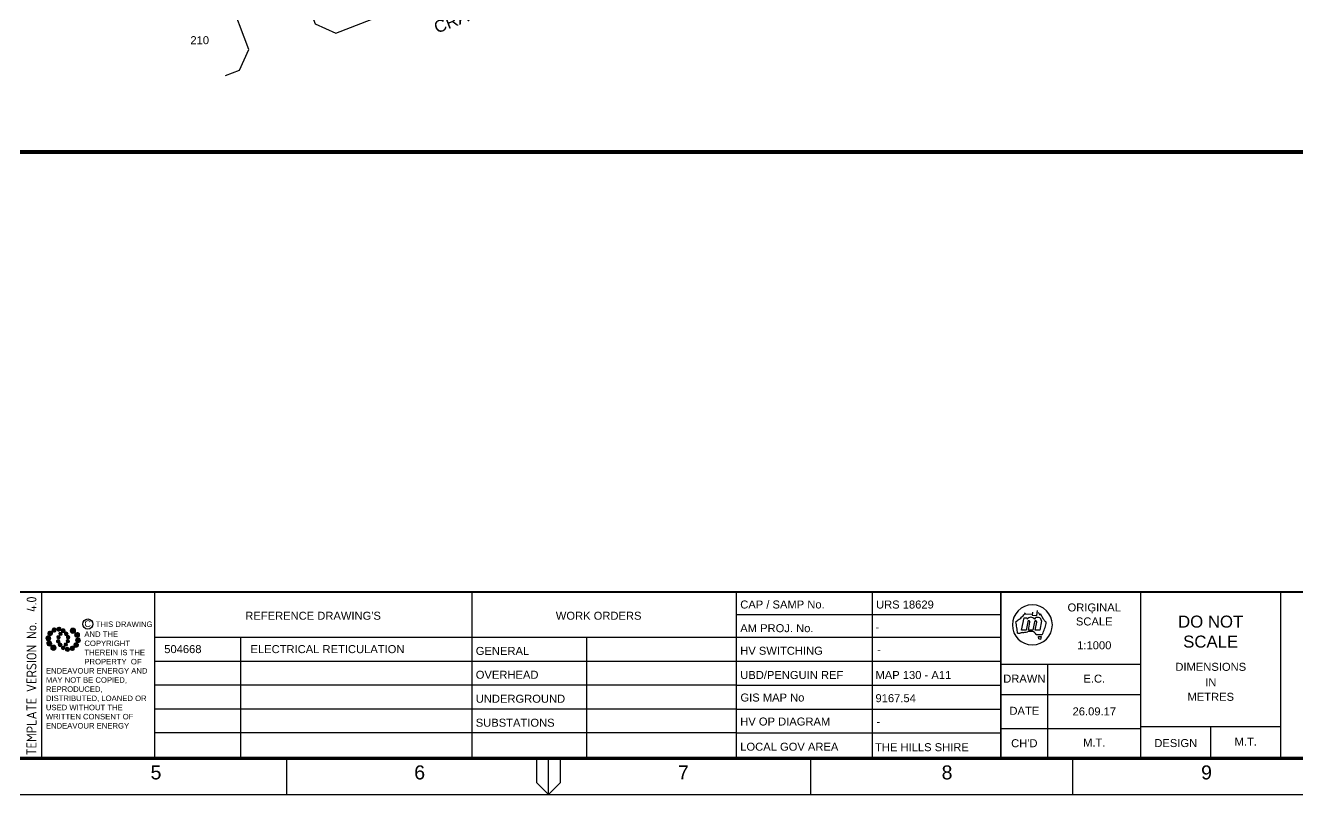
# Paper-space layout 'Duct (2)' of a CAD drawing. Header units: metres. Extents: x 5 to 810, y -4 to 572.
# Drawn here: x 276.8 to 594.8, y -4.3 to 188.1 of the extents above; entities that cross this region are included whole.
import ezdxf
from ezdxf.enums import TextEntityAlignment as Align

# ---------------------------------------------------------------- set-up
doc = ezdxf.new("R2010")
doc.units = ezdxf.units.M
doc.header["$LTSCALE"] = 0.7
doc.layers.get('0').update_dxf_attribs({"color": 6})
for name, color, linetype in [('_User Miscellaneous1', 3, 'Continuous'), ('Cadastre Developer_SP_NEW', 4, 'Continuous'), ('Cadastre Roads_SP_EXT', 4, 'Continuous'), ('Notes', 7, 'Continuous'), ('SupportsUG_SP_EXT', 7, 'Continuous')]:
    doc.layers.add(name, color=color, linetype=linetype)
doc.styles.add('ARIAL', font='arial.ttf', dxfattribs={"height": 2})
doc.styles.add('iecISOCP', font='isocp.shx')
doc.styles.get("Standard").update_dxf_attribs({"font": 'arial.ttf'})

# ---------------------------------------------------------------- blocks, each defined once
blk = doc.blocks.new('EE_LOGO_SMALL')
at = {"layer": 'Notes'}
h = blk.add_hatch(color=256, dxfattribs=at)
edge = h.paths.add_edge_path()
edge.add_spline(control_points=[(-8.41, 1.95), (-9.16, 1.99), (-9.8, 1.42), (-9.84, 0.67), (-9.89, -0.07), (-9.31, -0.71), (-8.56, -0.75), (-7.82, -0.8), (-7.18, -0.23), (-7.14, 0.52), (-7.09, 1.27), (-7.66, 1.91), (-8.41, 1.95)], knot_values=[0, 0, 0, 0, 1, 1, 1, 2, 2, 2, 3, 3, 3, 4, 4, 4, 4], degree=3, periodic=0)
h = blk.add_hatch(color=256, dxfattribs=at)
edge = h.paths.add_edge_path()
edge.add_spline(control_points=[(-6.81, 4.47), (-7.42, 4.82), (-8.21, 4.62), (-8.57, 4), (-8.92, 3.39), (-8.72, 2.6), (-8.1, 2.25), (-7.49, 1.89), (-6.7, 2.09), (-6.34, 2.71), (-5.98, 3.32), (-6.19, 4.11), (-6.81, 4.47)], knot_values=[0, 0, 0, 0, 1, 1, 1, 2, 2, 2, 3, 3, 3, 4, 4, 4, 4], degree=3, periodic=0)
h = blk.add_hatch(color=256, dxfattribs=at)
edge = h.paths.add_edge_path()
edge.add_spline(control_points=[(-4.19, 5.89), (-4.56, 6.46), (-5.32, 6.62), (-5.88, 6.26), (-6.45, 5.89), (-6.61, 5.13), (-6.25, 4.56), (-5.88, 4), (-5.13, 3.83), (-4.56, 4.2), (-3.99, 4.56), (-3.82, 5.32), (-4.19, 5.89)], knot_values=[0, 0, 0, 0, 1, 1, 1, 2, 2, 2, 3, 3, 3, 4, 4, 4, 4], degree=3, periodic=0)
h = blk.add_hatch(color=256, dxfattribs=at)
edge = h.paths.add_edge_path()
edge.add_spline(control_points=[(-2.5, 2.07), (-3.02, 2.18), (-3.52, 1.86), (-3.63, 1.35), (-3.74, 0.84), (-3.41, 0.33), (-2.91, 0.22), (-2.39, 0.11), (-1.89, 0.43), (-1.78, 0.95), (-1.67, 1.46), (-1.99, 1.96), (-2.5, 2.07)], knot_values=[0, 0, 0, 0, 1, 1, 1, 2, 2, 2, 3, 3, 3, 4, 4, 4, 4], degree=3, periodic=0)
h = blk.add_hatch(color=256, dxfattribs=at)
edge = h.paths.add_edge_path()
edge.add_spline(control_points=[(-1.35, 5.88), (-1.41, 6.52), (-1.98, 6.98), (-2.62, 6.92), (-3.26, 6.85), (-3.72, 6.28), (-3.66, 5.65), (-3.6, 5.01), (-3.03, 4.54), (-2.39, 4.61), (-1.75, 4.67), (-1.28, 5.24), (-1.35, 5.88)], knot_values=[0, 0, 0, 0, 1, 1, 1, 2, 2, 2, 3, 3, 3, 4, 4, 4, 4], degree=3, periodic=0)
h = blk.add_hatch(color=256, dxfattribs=at)
edge = h.paths.add_edge_path()
edge.add_spline(control_points=[(1.01, 4.87), (1.01, 4.27), (0.53, 3.79), (-0.07, 3.79), (-0.67, 3.79), (-1.16, 4.27), (-1.16, 4.87), (-1.16, 5.47), (-0.67, 5.96), (-0.07, 5.96), (0.53, 5.96), (1.01, 5.47), (1.01, 4.87)], knot_values=[0, 0, 0, 0, 1, 1, 1, 2, 2, 2, 3, 3, 3, 4, 4, 4, 4], degree=3, periodic=0)
edge = h.paths.add_edge_path()
edge.add_spline(control_points=[(-1.36, 3.98), (-1.87, 4.09), (-2.38, 3.77), (-2.49, 3.26), (-2.6, 2.75), (-2.27, 2.24), (-1.76, 2.13), (-1.25, 2.02), (-0.75, 2.35), (-0.64, 2.86), (-0.53, 3.37), (-0.85, 3.87), (-1.36, 3.98)], knot_values=[0, 0, 0, 0, 1, 1, 1, 2, 2, 2, 3, 3, 3, 4, 4, 4, 4], degree=3, periodic=0)
h = blk.add_hatch(color=256, dxfattribs=at)
edge = h.paths.add_edge_path()
edge.add_spline(control_points=[(2.33, 2.37), (2.77, 2.76), (2.8, 3.42), (2.42, 3.85), (2.03, 4.29), (1.37, 4.32), (0.94, 3.94), (0.51, 3.55), (0.47, 2.89), (0.85, 2.46), (1.24, 2.03), (1.9, 1.99), (2.33, 2.37)], knot_values=[0, 0, 0, 0, 1, 1, 1, 2, 2, 2, 3, 3, 3, 4, 4, 4, 4], degree=3, periodic=0)
edge = h.paths.add_edge_path()
edge.add_spline(control_points=[(1.01, 4.87), (1.01, 4.27), (0.53, 3.79), (-0.07, 3.79), (-0.67, 3.79), (-1.16, 4.27), (-1.16, 4.87), (-1.16, 5.47), (-0.67, 5.96), (-0.07, 5.96), (0.53, 5.96), (1.01, 5.47), (1.01, 4.87)], knot_values=[0, 0, 0, 0, 1, 1, 1, 2, 2, 2, 3, 3, 3, 4, 4, 4, 4], degree=3, periodic=0)
h = blk.add_hatch(color=256, dxfattribs=at)
edge = h.paths.add_edge_path()
edge.add_spline(control_points=[(1.01, 4.87), (1.01, 4.27), (0.53, 3.79), (-0.07, 3.79), (-0.67, 3.79), (-1.16, 4.27), (-1.16, 4.87), (-1.16, 5.47), (-0.67, 5.96), (-0.07, 5.96), (0.53, 5.96), (1.01, 5.47), (1.01, 4.87)], knot_values=[0, 0, 0, 0, 1, 1, 1, 2, 2, 2, 3, 3, 3, 4, 4, 4, 4], degree=3, periodic=0)
edge = h.paths.add_edge_path(flags=16)
edge.add_spline(control_points=[(1.01, 4.87), (1.01, 4.27), (0.53, 3.79), (-0.07, 3.79), (-0.67, 3.79), (-1.16, 4.27), (-1.16, 4.87), (-1.16, 5.47), (-0.67, 5.96), (-0.07, 5.96), (0.53, 5.96), (1.01, 5.47), (1.01, 4.87)], knot_values=[0, 0, 0, 0, 1, 1, 1, 2, 2, 2, 3, 3, 3, 4, 4, 4, 4], degree=3, periodic=0)
h = blk.add_hatch(color=256, dxfattribs=at)
edge = h.paths.add_edge_path()
edge.add_spline(control_points=[(2.98, 0.19), (3.52, 0.33), (3.83, 0.88), (3.69, 1.41), (3.55, 1.94), (3.01, 2.26), (2.48, 2.12), (1.95, 1.98), (1.63, 1.43), (1.77, 0.9), (1.91, 0.37), (2.45, 0.05), (2.98, 0.19)], knot_values=[0, 0, 0, 0, 1, 1, 1, 2, 2, 2, 3, 3, 3, 4, 4, 4, 4], degree=3, periodic=0)
h = blk.add_hatch(color=256, dxfattribs=at)
edge = h.paths.add_edge_path()
edge.add_spline(control_points=[(6.99, 4.87), (6.99, 4.04), (6.32, 3.36), (5.48, 3.36), (4.65, 3.36), (3.97, 4.04), (3.97, 4.87), (3.97, 5.71), (4.65, 6.38), (5.48, 6.38), (6.32, 6.38), (6.99, 5.71), (6.99, 4.87)], knot_values=[0, 0, 0, 0, 1, 1, 1, 2, 2, 2, 3, 3, 3, 4, 4, 4, 4], degree=3, periodic=0)
h = blk.add_hatch(color=256, dxfattribs=at)
edge = h.paths.add_edge_path()
edge.add_spline(control_points=[(8.37, 1.14), (9.1, 1.46), (9.42, 2.3), (9.11, 3.02), (8.79, 3.74), (7.95, 4.07), (7.23, 3.75), (6.51, 3.43), (6.18, 2.59), (6.49, 1.87), (6.81, 1.15), (7.65, 0.82), (8.37, 1.14)], knot_values=[0, 0, 0, 0, 1, 1, 1, 2, 2, 2, 3, 3, 3, 4, 4, 4, 4], degree=3, periodic=0)
h = blk.add_hatch(color=256, dxfattribs=at)
edge = h.paths.add_edge_path()
edge.add_spline(control_points=[(8.27, -1.91), (9.01, -1.95), (9.65, -1.38), (9.69, -0.63), (9.74, 0.12), (9.17, 0.75), (8.42, 0.8), (7.67, 0.84), (7.03, 0.27), (6.99, -0.48), (6.95, -1.22), (7.52, -1.87), (8.27, -1.91)], knot_values=[0, 0, 0, 0, 1, 1, 1, 2, 2, 2, 3, 3, 3, 4, 4, 4, 4], degree=3, periodic=0)
h = blk.add_hatch(color=256, dxfattribs=at)
edge = h.paths.add_edge_path()
edge.add_spline(control_points=[(-8.52, -1.1), (-9.24, -1.42), (-9.57, -2.26), (-9.25, -2.98), (-8.94, -3.7), (-8.09, -4.03), (-7.37, -3.71), (-6.65, -3.39), (-6.33, -2.55), (-6.64, -1.83), (-6.96, -1.11), (-7.8, -0.78), (-8.52, -1.1)], knot_values=[0, 0, 0, 0, 1, 1, 1, 2, 2, 2, 3, 3, 3, 4, 4, 4, 4], degree=3, periodic=0)
h = blk.add_hatch(color=256, dxfattribs=at)
edge = h.paths.add_edge_path()
edge.add_spline(control_points=[(-7.14, -4.83), (-7.14, -4), (-6.46, -3.32), (-5.63, -3.32), (-4.8, -3.32), (-4.12, -4), (-4.12, -4.83), (-4.12, -5.67), (-4.8, -6.34), (-5.63, -6.34), (-6.46, -6.34), (-7.14, -5.67), (-7.14, -4.83)], knot_values=[0, 0, 0, 0, 1, 1, 1, 2, 2, 2, 3, 3, 3, 4, 4, 4, 4], degree=3, periodic=0)
h = blk.add_hatch(color=256, dxfattribs=at)
edge = h.paths.add_edge_path()
edge.add_spline(control_points=[(-3.13, -0.15), (-3.66, -0.29), (-3.98, -0.84), (-3.84, -1.37), (-3.7, -1.9), (-3.15, -2.22), (-2.62, -2.08), (-2.09, -1.94), (-1.78, -1.39), (-1.91, -0.86), (-2.06, -0.33), (-2.6, -0.01), (-3.13, -0.15)], knot_values=[0, 0, 0, 0, 1, 1, 1, 2, 2, 2, 3, 3, 3, 4, 4, 4, 4], degree=3, periodic=0)
h = blk.add_hatch(color=256, dxfattribs=at)
edge = h.paths.add_edge_path()
edge.add_spline(control_points=[(-2.48, -2.33), (-2.91, -2.72), (-2.95, -3.38), (-2.56, -3.81), (-2.18, -4.24), (-1.52, -4.28), (-1.08, -3.9), (-0.65, -3.51), (-0.62, -2.85), (-1, -2.42), (-1.39, -1.98), (-2.05, -1.95), (-2.48, -2.33)], knot_values=[0, 0, 0, 0, 1, 1, 1, 2, 2, 2, 3, 3, 3, 4, 4, 4, 4], degree=3, periodic=0)
h = blk.add_hatch(color=256, dxfattribs=at)
edge = h.paths.add_edge_path()
edge.add_spline(control_points=[(-1.16, -4.83), (-1.16, -4.23), (-0.67, -3.74), (-0.07, -3.74), (0.53, -3.74), (1.01, -4.23), (1.01, -4.83), (1.01, -5.43), (0.53, -5.92), (-0.07, -5.92), (-0.67, -5.92), (-1.16, -5.43), (-1.16, -4.83)], knot_values=[0, 0, 0, 0, 1, 1, 1, 2, 2, 2, 3, 3, 3, 4, 4, 4, 4], degree=3, periodic=0)
h = blk.add_hatch(color=256, dxfattribs=at)
edge = h.paths.add_edge_path()
edge.add_spline(control_points=[(1.22, -3.94), (1.73, -4.05), (2.23, -3.73), (2.34, -3.22), (2.45, -2.71), (2.13, -2.2), (1.62, -2.09), (1.11, -1.98), (0.6, -2.3), (0.49, -2.81), (0.38, -3.32), (0.71, -3.83), (1.22, -3.94)], knot_values=[0, 0, 0, 0, 1, 1, 1, 2, 2, 2, 3, 3, 3, 4, 4, 4, 4], degree=3, periodic=0)
h = blk.add_hatch(color=256, dxfattribs=at)
edge = h.paths.add_edge_path()
edge.add_spline(control_points=[(1.2, -5.84), (1.27, -6.47), (1.84, -6.94), (2.47, -6.87), (3.11, -6.81), (3.58, -6.24), (3.51, -5.6), (3.45, -4.96), (2.88, -4.5), (2.24, -4.56), (1.6, -4.63), (1.13, -5.2), (1.2, -5.84)], knot_values=[0, 0, 0, 0, 1, 1, 1, 2, 2, 2, 3, 3, 3, 4, 4, 4, 4], degree=3, periodic=0)
h = blk.add_hatch(color=256, dxfattribs=at)
edge = h.paths.add_edge_path()
edge.add_spline(control_points=[(2.36, -2.03), (2.87, -2.14), (3.37, -1.81), (3.48, -1.3), (3.59, -0.79), (3.27, -0.29), (2.76, -0.18), (2.25, -0.07), (1.74, -0.39), (1.63, -0.9), (1.52, -1.41), (1.85, -1.92), (2.36, -2.03)], knot_values=[0, 0, 0, 0, 1, 1, 1, 2, 2, 2, 3, 3, 3, 4, 4, 4, 4], degree=3, periodic=0)
h = blk.add_hatch(color=256, dxfattribs=at)
edge = h.paths.add_edge_path()
edge.add_spline(control_points=[(4.05, -5.84), (4.41, -6.41), (5.17, -6.58), (5.73, -6.21), (6.3, -5.85), (6.46, -5.09), (6.1, -4.52), (5.73, -3.95), (4.98, -3.79), (4.41, -4.16), (3.84, -4.52), (3.68, -5.28), (4.05, -5.84)], knot_values=[0, 0, 0, 0, 1, 1, 1, 2, 2, 2, 3, 3, 3, 4, 4, 4, 4], degree=3, periodic=0)
h = blk.add_hatch(color=256, dxfattribs=at)
edge = h.paths.add_edge_path()
edge.add_spline(control_points=[(6.66, -4.43), (7.27, -4.78), (8.06, -4.58), (8.42, -3.96), (8.78, -3.35), (8.57, -2.56), (7.96, -2.2), (7.34, -1.84), (6.55, -2.05), (6.2, -2.66), (5.84, -3.28), (6.04, -4.07), (6.66, -4.43)], knot_values=[0, 0, 0, 0, 1, 1, 1, 2, 2, 2, 3, 3, 3, 4, 4, 4, 4], degree=3, periodic=0)
at = {"layer": 'Notes', "lineweight": 0}
for points in [[(1.85, 2.13), (1.85, 2.13)], [(-1.99, -2.08), (-1.99, -2.08)]]:
    blk.add_lwpolyline(points, dxfattribs=at)
for points in [[(-8.41, 1.95), (-9.16, 1.99), (-9.8, 1.42), (-9.84, 0.67), (-9.89, -0.07), (-9.31, -0.71), (-8.56, -0.75), (-7.82, -0.8), (-7.18, -0.23), (-7.14, 0.52), (-7.09, 1.27), (-7.66, 1.91), (-8.41, 1.95)], [(-6.81, 4.47), (-7.42, 4.82), (-8.21, 4.62), (-8.57, 4), (-8.92, 3.39), (-8.72, 2.6), (-8.1, 2.25), (-7.49, 1.89), (-6.7, 2.09), (-6.34, 2.71), (-5.98, 3.32), (-6.19, 4.11), (-6.81, 4.47)], [(-4.19, 5.89), (-4.56, 6.46), (-5.32, 6.62), (-5.88, 6.26), (-6.45, 5.89), (-6.61, 5.13), (-6.25, 4.56), (-5.88, 4), (-5.13, 3.83), (-4.56, 4.2), (-3.99, 4.56), (-3.82, 5.32), (-4.19, 5.89)], [(-2.5, 2.07), (-3.02, 2.18), (-3.52, 1.86), (-3.63, 1.35), (-3.74, 0.84), (-3.41, 0.33), (-2.91, 0.22), (-2.39, 0.11), (-1.89, 0.43), (-1.78, 0.95), (-1.67, 1.46), (-1.99, 1.96), (-2.5, 2.07)], [(-1.35, 5.88), (-1.41, 6.52), (-1.98, 6.98), (-2.62, 6.92), (-3.26, 6.85), (-3.72, 6.28), (-3.66, 5.65), (-3.6, 5.01), (-3.03, 4.54), (-2.39, 4.61), (-1.75, 4.67), (-1.28, 5.24), (-1.35, 5.88)], [(-1.36, 3.98), (-1.87, 4.09), (-2.38, 3.77), (-2.49, 3.26), (-2.6, 2.75), (-2.27, 2.24), (-1.76, 2.13), (-1.25, 2.02), (-0.75, 2.35), (-0.64, 2.86), (-0.53, 3.37), (-0.85, 3.87), (-1.36, 3.98)], [(1.01, 4.87), (1.01, 4.27), (0.53, 3.79), (-0.07, 3.79), (-0.67, 3.79), (-1.16, 4.27), (-1.16, 4.87), (-1.16, 5.47), (-0.67, 5.96), (-0.07, 5.96), (0.53, 5.96), (1.01, 5.47), (1.01, 4.87)], [(1.01, 4.87), (1.01, 4.27), (0.53, 3.79), (-0.07, 3.79), (-0.67, 3.79), (-1.16, 4.27), (-1.16, 4.87), (-1.16, 5.47), (-0.67, 5.96), (-0.07, 5.96), (0.53, 5.96), (1.01, 5.47), (1.01, 4.87)], [(2.33, 2.37), (2.77, 2.76), (2.8, 3.42), (2.42, 3.85), (2.03, 4.29), (1.37, 4.32), (0.94, 3.94), (0.51, 3.55), (0.47, 2.89), (0.85, 2.46), (1.24, 2.03), (1.9, 1.99), (2.33, 2.37)], [(2.98, 0.19), (3.52, 0.33), (3.83, 0.88), (3.69, 1.41), (3.55, 1.94), (3.01, 2.26), (2.48, 2.12), (1.95, 1.98), (1.63, 1.43), (1.77, 0.9), (1.91, 0.37), (2.45, 0.05), (2.98, 0.19)], [(6.99, 4.87), (6.99, 4.04), (6.32, 3.36), (5.48, 3.36), (4.65, 3.36), (3.97, 4.04), (3.97, 4.87), (3.97, 5.71), (4.65, 6.38), (5.48, 6.38), (6.32, 6.38), (6.99, 5.71), (6.99, 4.87)], [(8.37, 1.14), (9.1, 1.46), (9.42, 2.3), (9.11, 3.02), (8.79, 3.74), (7.95, 4.07), (7.23, 3.75), (6.51, 3.43), (6.18, 2.59), (6.49, 1.87), (6.81, 1.15), (7.65, 0.82), (8.37, 1.14)], [(8.27, -1.91), (9.01, -1.95), (9.65, -1.38), (9.69, -0.63), (9.74, 0.12), (9.17, 0.75), (8.42, 0.8), (7.67, 0.84), (7.03, 0.27), (6.99, -0.48), (6.95, -1.22), (7.52, -1.87), (8.27, -1.91)], [(-8.52, -1.1), (-9.24, -1.42), (-9.57, -2.26), (-9.25, -2.98), (-8.94, -3.7), (-8.09, -4.03), (-7.37, -3.71), (-6.65, -3.39), (-6.33, -2.55), (-6.64, -1.83), (-6.96, -1.11), (-7.8, -0.78), (-8.52, -1.1)], [(-7.14, -4.83), (-7.14, -4), (-6.46, -3.32), (-5.63, -3.32), (-4.8, -3.32), (-4.12, -4), (-4.12, -4.83), (-4.12, -5.67), (-4.8, -6.34), (-5.63, -6.34), (-6.46, -6.34), (-7.14, -5.67), (-7.14, -4.83)], [(-3.13, -0.15), (-3.66, -0.29), (-3.98, -0.84), (-3.84, -1.37), (-3.7, -1.9), (-3.15, -2.22), (-2.62, -2.08), (-2.09, -1.94), (-1.78, -1.39), (-1.91, -0.86), (-2.06, -0.33), (-2.6, -0.01), (-3.13, -0.15)], [(-2.48, -2.33), (-2.91, -2.72), (-2.95, -3.38), (-2.56, -3.81), (-2.18, -4.24), (-1.52, -4.28), (-1.08, -3.9), (-0.65, -3.51), (-0.62, -2.85), (-1, -2.42), (-1.39, -1.98), (-2.05, -1.95), (-2.48, -2.33)], [(-1.16, -4.83), (-1.16, -4.23), (-0.67, -3.74), (-0.07, -3.74), (0.53, -3.74), (1.01, -4.23), (1.01, -4.83), (1.01, -5.43), (0.53, -5.92), (-0.07, -5.92), (-0.67, -5.92), (-1.16, -5.43), (-1.16, -4.83)], [(1.22, -3.94), (1.73, -4.05), (2.23, -3.73), (2.34, -3.22), (2.45, -2.71), (2.13, -2.2), (1.62, -2.09), (1.11, -1.98), (0.6, -2.3), (0.49, -2.81), (0.38, -3.32), (0.71, -3.83), (1.22, -3.94)], [(1.2, -5.84), (1.27, -6.47), (1.84, -6.94), (2.47, -6.87), (3.11, -6.81), (3.58, -6.24), (3.51, -5.6), (3.45, -4.96), (2.88, -4.5), (2.24, -4.56), (1.6, -4.63), (1.13, -5.2), (1.2, -5.84)], [(2.36, -2.03), (2.87, -2.14), (3.37, -1.81), (3.48, -1.3), (3.59, -0.79), (3.27, -0.29), (2.76, -0.18), (2.25, -0.07), (1.74, -0.39), (1.63, -0.9), (1.52, -1.41), (1.85, -1.92), (2.36, -2.03)], [(4.05, -5.84), (4.41, -6.41), (5.17, -6.58), (5.73, -6.21), (6.3, -5.85), (6.46, -5.09), (6.1, -4.52), (5.73, -3.95), (4.98, -3.79), (4.41, -4.16), (3.84, -4.52), (3.68, -5.28), (4.05, -5.84)], [(6.66, -4.43), (7.27, -4.78), (8.06, -4.58), (8.42, -3.96), (8.78, -3.35), (8.57, -2.56), (7.96, -2.2), (7.34, -1.84), (6.55, -2.05), (6.2, -2.66), (5.84, -3.28), (6.04, -4.07), (6.66, -4.43)]]:
    blk.add_open_spline(points, degree=3, knots=[0, 0, 0, 0, 1, 1, 1, 2, 2, 2, 3, 3, 3, 4, 4, 4, 4], dxfattribs=at)
blk = doc.blocks.new('EE_COPYRIGHT_A1')
at = {"layer": 'Notes'}
blk.add_circle((9.53, -0.82), 1.15, dxfattribs=at)
at = {"xscale": 0.4, "yscale": 0.4, "zscale": 0.4}
blk.add_blockref('EE_LOGO_SMALL', (3.96, -4.29), dxfattribs=at)
at = {"layer": 'Notes', "insert": (0, 0), "char_height": 1.25, "width": 24.1208, "attachment_point": 1, "style": 'ARIAL'}
blk.add_mtext('\\pt8.75;               ^I{\\H1.2x;C } THIS DRAWING\\P\\pi-8.75,l8.75,t8.75,20;       ^IAND THE ^I\\P\\pi0,t8.75;COPYRIGHT\\P\\pi-8.75,t1.25,8.75;^I^ITHEREIN IS THE PROPERTY  OF \\P\\pi0,l0,t1.25;ENDEAVOUR ENERGY AND MAY NOT BE COPIED, REPRODUCED, DISTRIBUTED, LOANED OR USED WITHOUT THE WRITTEN CONSENT OF ENDEAVOUR ENERGY', dxfattribs=at)
blk = doc.blocks.new('A1_FRAME_TITLE')
at = {"layer": 'Notes', "color": 7, "linetype": 'Continuous'}
for p, q in [((289.9, 48.83), (289.9, 7.18)), ((318.14, 48.83), (318.14, 7.18)), ((397.48, 48.83), (397.48, 7.18)), ((463.6, 48.83), (463.6, 7.18)), ((529.73, 48.83), (529.73, 7.18)), ((529.73, 43.18), (529.73, 7.18)), ((529.73, 30.75), (564.73, 30.75))]:
    blk.add_line(p, q, dxfattribs=at)
at = {"layer": 'Notes', "color": 7}
for p, q in [((497.62, 48.83), (497.62, 7.18)), ((529.73, 7.18), (529.73, 48.83)), ((564.73, 7.18), (564.73, 48.83)), ((599.73, 7.18), (599.73, 48.83)), ((463.6, 43.18), (529.73, 43.18)), ((552.46, 43.69), (552.66, 43.65)), ((318.17, 37.54), (463.6, 37.54)), ((339.7, 37.54), (339.7, 7.18)), ((426.14, 37.54), (426.14, 7.18)), ((463.6, 37.54), (529.73, 37.54)), ((318.14, 31.49), (463.6, 31.49)), ((463.6, 31.54), (529.73, 31.54)), ((541.51, 7.18), (541.51, 30.75)), ((463.6, 25.54), (318.14, 25.54)), ((463.6, 25.54), (529.73, 25.54)), ((529.73, 23.18), (564.73, 23.18)), ((463.6, 19.54), (318.14, 19.54)), ((463.6, 19.54), (529.73, 19.54)), ((463.6, 13.54), (318.14, 13.54)), ((463.6, 13.54), (529.73, 13.54)), ((529.73, 14.68), (564.73, 14.68)), ((564.73, 15.18), (599.73, 15.18)), ((582.23, 7.18), (582.23, 15.18))]:
    blk.add_line(p, q, dxfattribs=at)
at = {"layer": 'Notes', "color": 4}
for p, q in [((534.92, 39.3), (535.54, 42.38)), ((535.54, 42.38), (536.28, 42.38)), ((535.92, 43.26), (537.69, 43.37)), ((536.47, 41.38), (536.06, 39.3)), ((536.28, 42.38), (536.33, 41.98)), ((537.69, 43.73), (537.58, 43.03)), ((537.58, 43.03), (538.71, 42.92)), ((538.19, 41.38), (537.77, 39.3)), ((538.71, 42.92), (538.91, 44.17)), ((539.93, 41.56), (539.48, 39.3)), ((539.54, 43.39), (540.37, 42.11)), ((536.06, 39.3), (534.92, 39.3)), ((536.63, 39.3), (537.02, 41.27)), ((537.77, 39.3), (536.63, 39.3)), ((538.34, 39.3), (538.73, 41.27)), ((539.48, 39.3), (538.34, 39.3)), ((539.98, 38.1), (538.58, 38.18)), ((538.58, 38.18), (539.98, 38.1)), ((539.98, 38.1), (538.58, 38.18)), ((539.21, 37.1), (539.14, 37.68)), ((539.14, 37.68), (539.87, 37.68)), ((539.66, 36.95), (539.21, 37.1)), ((539.87, 37.68), (539.66, 36.95))]:
    blk.add_line(p, q, dxfattribs=at)
at = {"layer": 'Notes', "linetype": 'Continuous'}
for p, q in [((351.15, 7.22), (351.15, -1.86)), ((413.66, 7.18), (413.66, 1.14)), ((416.66, -1.86), (416.66, 7.18)), ((419.66, 1.14), (419.66, 7.18)), ((482.17, 7.22), (482.17, -1.86)), ((547.68, 7.22), (547.68, -1.86)), ((413.66, 1.14), (416.66, -1.86)), ((416.66, -1.86), (419.66, 1.14))]:
    blk.add_line(p, q, dxfattribs=at)
at = {"layer": 'Notes', "color": 7, "linetype": 'Continuous'}
blk.add_lwpolyline([(14.56, -1.86), (818.76, -1.86), (818.76, 574.47), (14.56, 574.47)], close=True, dxfattribs=at)
at = {"layer": 'Notes', "color": 7, "linetype": 'Continuous', "const_width": 0.8}
blk.add_lwpolyline([(23.61, 7.18), (809.71, 7.18), (809.71, 565.42), (23.61, 565.42)], close=True, dxfattribs=at)
at = {"layer": 'Notes', "color": 7, "linetype": 'Continuous', "const_width": 0.5, "flags": 128}
blk.add_lwpolyline([(23.61, 48.83), (809.71, 48.83)], dxfattribs=at)
at = {"layer": 'Notes', "color": 4}
for centre, radius, start, end in [((537.63, 40.58), 5, 0, 180), ((527.77, 50.3), 10.59, 302.5841, 308.1576), ((512.65, 36.82), 21.32, 10.3053, 12.3306), ((527.77, 50.3), 10.59, 308.157, 313.7305), ((530.57, 47.37), 6.54, 313.7309, 319.3045), ((530.57, 47.37), 6.54, 319.3047, 324.8782), ((537.23, 41.42), 1.06, 31.7884, 148.2116), ((536.75, 41.32), 0.28, 348.6911, 168.6911), ((538.97, 41.51), 0.961, 2.5982, 150.8098), ((538.46, 41.32), 0.28, 348.6911, 168.6911), ((564.06, 58.27), 28.87, 210.1483, 211.8601), ((462.37, -9), 93.25, 33.1096, 33.2341), ((543.91, 44.17), 4.09, 213.1151, 222.4146), ((541.25, 41.74), 0.484, 222.42, 236.4422), ((537.63, 40.58), 5, 180, 0), ((512.65, 36.82), 21.32, 8.2795, 10.3048), ((513.95, 37.01), 20.01, 6.2539, 8.2792), ((513.95, 37.01), 20.01, 4.2291, 6.2543), ((534.08, 40.63), 2.15, 265.1734, 270.0504), ((534.08, 40.72), 2.24, 270.0438, 274.7322), ((534.01, 41.63), 3.15, 274.7358, 283.0812), ((535.83, 33.76), 4.93, 97.7419, 103.0814), ((532.12, 61.09), 22.65, 277.7418, 280.8825), ((537.27, 34.3), 4.63, 85.4613, 100.8824), ((537.56, 37.99), 0.924, 46.5875, 85.4612), ((536.72, 37.1), 2.16, 30.1885, 46.5879), ((539.49, 38.66), 0.75, 311.6083, 321.0792), ((539.54, 38.62), 0.675, 321.0838, 331.5982), ((533.38, 41.95), 7.69, 331.5942, 341.8897), ((528.06, 43.69), 13.29, 341.8901, 347.8434), ((541.43, 42.02), 0.815, 236.4359, 244.7422), ((539.32, 41.27), 1.76, 347.8434, 354.1409), ((539.47, 41.25), 1.61, 354.1436, 1.0342)]:
    blk.add_arc(centre, radius, start, end, dxfattribs=at)
at = {"layer": '_User Miscellaneous1', "xscale": 1.1, "yscale": 1.1, "zscale": 1.1}
blk.add_blockref('EE_COPYRIGHT_A1', (291.01, 41.7), dxfattribs=at)
at = {"layer": 'Notes', "color": 7, "style": 'ARIAL'}
for s, height, p in [('CAP / SAMP No.', 2, (464.6, 44.68)), ('WORK ORDERS', 2, (418.49, 41.87)), ('AM PROJ. No.', 2, (464.6, 38.76)), ('GENERAL', 2, (398.48, 33.07)), ('HV SWITCHING', 2, (464.6, 33.11)), ('OVERHEAD', 2, (398.48, 27.11)), ('UBD/PENGUIN REF', 2, (464.6, 27.05)), ('UNDERGROUND', 2, (398.48, 21.11)), ('GIS MAP No', 2, (464.65, 21.41)), ('SUBSTATIONS', 2, (398.48, 15.11)), ('HV OP DIAGRAM', 2, (464.6, 15.41)), ('LOCAL GOV AREA', 2, (464.6, 9.11)), ('5', 3.5, (317.18, 1.93)), ('6', 3.5, (383.09, 1.93)), ('7', 3.5, (449.01, 1.93)), ('8', 3.5, (514.94, 1.93)), ('9', 3.5, (579.81, 1.93))]:
    blk.add_text(s, height=height, dxfattribs=at).set_placement(p)
for s, p in [('ORIGINAL', (553.1, 43.94)), ("REFERENCE DRAWING'S", (357.81, 41.87)), ('SCALE', (553.1, 40.44)), ('DIMENSIONS', (582.23, 29.09)), ('DRAWN', (535.62, 26.14)), ('IN', (582.23, 25.25)), ('METRES', (582.23, 21.59)), ('DATE', (535.62, 18.09)), ("CH'D", (535.62, 9.98)), ('DESIGN', (573.48, 10.02))]:
    blk.add_text(s, height=2, dxfattribs=at).set_placement(p, align=Align.CENTER)
at = {"layer": 'Notes', "color": 3, "style": 'iecISOCP'}
blk.add_text('TEMPLATE VERSION No.', height=2.5, rotation=90, dxfattribs=at).set_placement((287.42, 7.91), align=Align.MIDDLE_LEFT)
at = {"layer": 'Notes', "color": 7, "attachment_point": 5, "style": 'ARIAL'}
for s, insert, char_height, width in [('DO NOT SCALE', (582.2, 38.88), 3, 29.1), ('26.09.17', (553.12, 18.93), 2, 23.2209)]:
    blk.add_mtext(s, dxfattribs=dict(at, insert=insert, char_height=char_height, width=width))
at = {"layer": 'Notes', "color": 7}
blk.add_attdef('EPD_REF_NO', text='', height=5, dxfattribs=at).set_placement((774.73, 53.98), align=Align.CENTER)
at = {"layer": 'Notes', "color": 3, "style": 'iecISOCP', "flags": 8}
blk.add_attdef('VERSION_NO', text='', height=2.5, rotation=90, dxfattribs=at).set_placement((287.42, 45.75), align=Align.MIDDLE_CENTER)
at = {"layer": 'Notes', "color": 7, "style": 'ARIAL'}
for tag, p in [('CAP_NO', (498.55, 44.67)), ('IE_NUM', (498.41, 39.02)), ('REF_No_1', (320.6, 33.52)), ('REF_1', (342.16, 33.52)), ('GEN_WO', (427.07, 32.97)), ('HV_SWITCH', (498.82, 33.37)), ('REF_No_2', (320.6, 27.52)), ('REF_2', (342.16, 27.52)), ('OH_WO', (427.07, 27.02)), ('UBD_REF', (498.41, 27.04)), ('REF_No_3', (320.6, 21.52)), ('REF_3', (342.16, 21.52)), ('UG_WO', (427.07, 21.26)), ('GIS_MAP_No', (498.41, 21.25)), ('REF_No_4', (320.6, 15.52)), ('REF_4', (342.16, 15.52)), ('SUB_WO', (427.07, 15.02)), ('HV_OP_DIAG', (498.69, 15.41)), ('LGA', (498.31, 8.99))]:
    blk.add_attdef(tag, p, '', height=2, dxfattribs=at)
at = {"layer": 'Notes', "color": 7, "style": 'ARIAL', "width": 1.1}
for tag, p in [('T1', (669.73, 40.68)), ('T2', (669.73, 35.56)), ('T3', (669.73, 30.13)), ('T4', (669.73, 24.87)), ('T5', (669.73, 19.44)), ('T6', (669.73, 14.18))]:
    blk.add_attdef(tag, text='', height=3.5, dxfattribs=at).set_placement(p, align=Align.CENTER)
at = {"layer": 'Notes', "color": 7, "style": 'ARIAL'}
for tag, height, p in [('scale', 2, (553.12, 34.48)), ('DRAWN', 2, (553.12, 26.14)), ('REV', 5, (805.41, 18.31)), ('CHD', 2, (553.12, 10.14)), ('DESIGN', 2, (590.98, 10.36))]:
    blk.add_attdef(tag, text='', height=height, dxfattribs=at).set_placement(p, align=Align.CENTER)
blk.add_attdef('NUM', text='', height=7, dxfattribs=at).set_placement((777.73, 21.33), align=Align.MIDDLE_CENTER)
for tag, p in [('NS', (777.48, 9.33)), ('SHTS', (789.29, 9.33))]:
    blk.add_attdef(tag, text='', height=2, dxfattribs=at).set_placement(p, align=Align.MIDDLE)
at = {"layer": 'Notes', "style": 'iecISOCP'}
blk.add_attdef('ExportID', (23.63, 3.56), '', height=2.5, dxfattribs=at)
at = {"layer": 'Notes', "style": 'iecISOCP', "flags": 1}
for tag, p in [('ProjectType', (28.72, -25.63)), ('ProjectNumber', (38.11, -25.65)), ('DrawingNumber', (50.06, -25.64)), ('ProjectDescription', (62.11, -25.66)), ('ExportDate', (74.83, -25.62)), ('ExportUserName', (83.7, -25.63)), ('DesignerCompanyName', (96.03, -25.63)), ('ExportAreaOfInterest', (111.65, -25.65)), ('GIS_SUCCESS', (126.54, -25.61)), ('CAD_SUCCESS', (136.34, -25.62)), ('DEPOTCODE', (146.65, -25.71)), ('ExportCategories', (154.63, -25.63)), ('Comments', (168.93, -25.72)), ('EPD_-_VERSION_1.5', (176.35, -25.72))]:
    blk.add_attdef(tag, p, '', height=1, dxfattribs=at)

psp = doc.layouts.new('Duct (2)')

# ---------------------------------------------------------------- linework, layer by layer
at = {"layer": '_User Miscellaneous1', "const_width": 1}
psp.add_lwpolyline([(704.72, 156.45), (129, 156.45), (129, 454.03), (704.72, 454.03)], close=True, dxfattribs=at)
at = {"layer": 'Cadastre Developer_SP_NEW', "linetype": 'Continuous'}
for p, q in [((332.69, 182.12), (327.73, 195.22)), ((330.37, 176.94), (332.69, 182.12)), ((326.87, 175.59), (330.37, 176.94))]:
    psp.add_line(p, q, dxfattribs=at)
at = {"layer": 'Cadastre Developer_SP_NEW'}
for p, q in [((354.44, 186.23), (368.44, 191.64)), ((349.29, 188.53), (354.44, 186.23))]:
    psp.add_line(p, q, dxfattribs=at)
psp.add_lwpolyline([(356.01, 224.44), (338.24, 217.7), (349.29, 188.53), (354.44, 186.23), (368.44, 191.64), (356.01, 224.44)], close=True, dxfattribs=at)

# ---------------------------------------------------------------- block references
at = {"layer": 'SupportsUG_SP_EXT'}
ref = psp.add_blockref('A1_FRAME_TITLE', (-9.08, -2.39), dxfattribs=at)
ref.add_attrib('DESIGN', 'M.T.', dxfattribs={"layer": 'Notes', "color": 7, "height": 2, "style": 'ARIAL'}).set_placement((581.89, 7.97), align=Align.CENTER)
ref.add_attrib('DRAWN', 'E.C.', dxfattribs={"layer": 'Notes', "color": 7, "height": 2, "style": 'ARIAL'}).set_placement((544.03, 23.75), align=Align.CENTER)
ref.add_attrib('CHD', 'M.T.', dxfattribs={"layer": 'Notes', "color": 7, "height": 2, "style": 'ARIAL'}).set_placement((544.03, 7.75), align=Align.CENTER)
ref.add_attrib('scale', '1:1000', dxfattribs={"layer": 'Notes', "color": 7, "height": 2, "style": 'ARIAL'}).set_placement((544.03, 32.09), align=Align.CENTER)
ref.add_attrib('CAP_NO', 'URS 18629', (489.47, 42.28), dxfattribs={"layer": 'Notes', "color": 7, "height": 2, "style": 'ARIAL'})
ref.add_attrib('IE_NUM', '-', (489.33, 36.63), dxfattribs={"layer": 'Notes', "color": 7, "height": 2, "style": 'ARIAL'})
ref.add_attrib('HV_SWITCH', '-', (489.74, 30.98), dxfattribs={"layer": 'Notes', "color": 7, "height": 2, "style": 'ARIAL'})
ref.add_attrib('UBD_REF', 'MAP 130 - A11', (489.33, 24.65), dxfattribs={"layer": 'Notes', "color": 7, "height": 2, "style": 'ARIAL'})
ref.add_attrib('GIS_MAP_No', '9167.54', (489.33, 18.86), dxfattribs={"layer": 'Notes', "color": 7, "height": 2, "style": 'ARIAL'})
ref.add_attrib('HV_OP_DIAG', '-', (489.6, 13.02), dxfattribs={"layer": 'Notes', "color": 7, "height": 2, "style": 'ARIAL'})
ref.add_attrib('LGA', 'THE HILLS SHIRE', (489.22, 6.6), dxfattribs={"layer": 'Notes', "color": 7, "height": 2, "style": 'ARIAL'})
ref.add_attrib('REF_No_1', '504668', (311.52, 31.13), dxfattribs={"layer": 'Notes', "color": 7, "height": 2, "style": 'ARIAL'})
ref.add_attrib('REF_1', 'ELECTRICAL RETICULATION', (333.08, 31.13), dxfattribs={"layer": 'Notes', "color": 7, "height": 2, "style": 'ARIAL'})
ref.add_attrib('VERSION_NO', '4.0', dxfattribs={"layer": 'Notes', "color": 3, "height": 2.5, "rotation": 90, "style": 'iecISOCP'}).set_placement((278.34, 43.36), align=Align.MIDDLE_CENTER)

# ---------------------------------------------------------------- texts
at = {"layer": 'Cadastre Developer_SP_NEW', "style": 'ARIAL'}
psp.add_text('210', height=2, dxfattribs=at).set_placement((320.39, 183.44), align=Align.CENTER)
at = {"layer": 'Cadastre Roads_SP_EXT'}
psp.add_text('CRAVEN', height=3, rotation=21.1088, dxfattribs=at).set_placement((379.67, 186.08))

doc.saveas('drawing.dxf')
